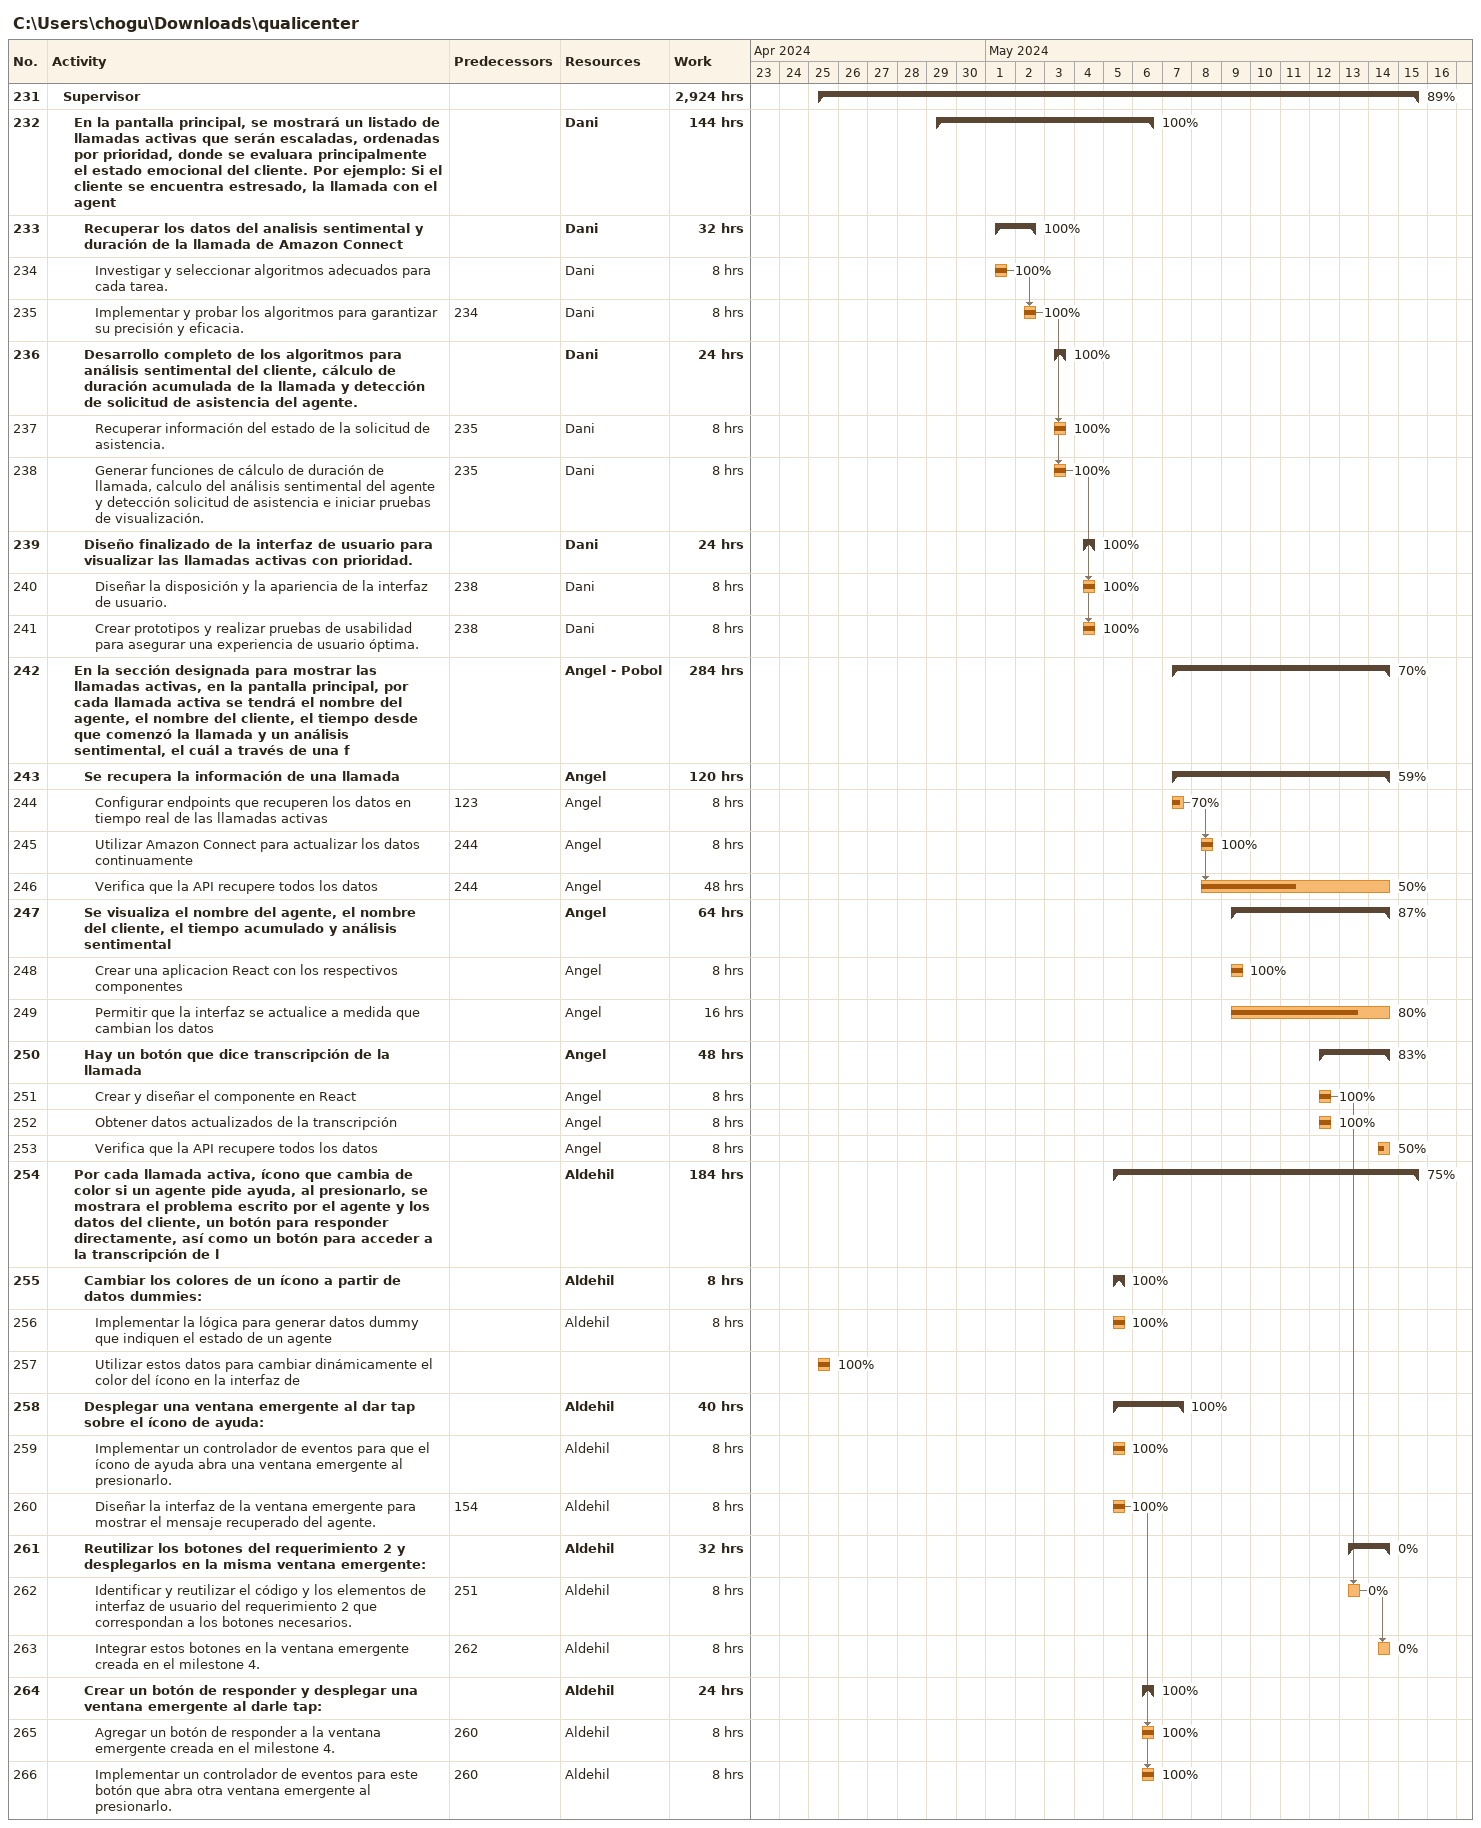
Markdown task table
C:\Users\chogu\Downloads\qualicenter

| ID | Level | Task | Start | Finish | Predecessors | Resources | % complete | Work (h) |
|---|---|---|---|---|---|---|---|---|
| 231 | 2 | **Supervisor** | 2024-04-25 | 2024-05-15 |  |  | 89 | 2924 |
| 232 | 3 | **En la pantalla principal, se mostrará un listado de llamadas activas que serán escaladas, ordenadas por prioridad, donde se evaluara principalmente el estado emocional del cliente. Por ejemplo: Si el cliente se encuentra estresado, la llamada con el agent** | 2024-04-29 | 2024-05-06 |  | Dani | 100 | 144 |
| 233 | 4 | **Recuperar los datos del analisis sentimental y duración de la llamada de Amazon Connect** | 2024-05-01 | 2024-05-02 |  | Dani | 100 | 32 |
| 234 | 5 | Investigar y seleccionar algoritmos adecuados para cada tarea. | 2024-05-01 | 2024-05-01 |  | Dani | 100 | 8 |
| 235 | 5 | Implementar y probar los algoritmos para garantizar su precisión y eficacia. | 2024-05-02 | 2024-05-02 | 234 | Dani | 100 | 8 |
| 236 | 4 | **Desarrollo completo de los algoritmos para análisis sentimental del cliente, cálculo de duración acumulada de la llamada y detección de solicitud de asistencia del agente.** | 2024-05-03 | 2024-05-03 |  | Dani | 100 | 24 |
| 237 | 5 | Recuperar información del estado de la solicitud de asistencia. | 2024-05-03 | 2024-05-03 | 235 | Dani | 100 | 8 |
| 238 | 5 | Generar funciones de cálculo de duración de llamada, calculo del análisis sentimental del agente y detección solicitud de asistencia e iniciar pruebas de visualización. | 2024-05-03 | 2024-05-03 | 235 | Dani | 100 | 8 |
| 239 | 4 | **Diseño finalizado de la interfaz de usuario para visualizar las llamadas activas con prioridad.** | 2024-05-04 | 2024-05-04 |  | Dani | 100 | 24 |
| 240 | 5 | Diseñar la disposición y la apariencia de la interfaz de usuario. | 2024-05-04 | 2024-05-04 | 238 | Dani | 100 | 8 |
| 241 | 5 | Crear prototipos y realizar pruebas de usabilidad para asegurar una experiencia de usuario óptima. | 2024-05-04 | 2024-05-04 | 238 | Dani | 100 | 8 |
| 242 | 3 | **En la sección designada para mostrar las llamadas activas, en la pantalla principal, por cada llamada activa se tendrá el nombre del agente, el nombre del cliente, el tiempo desde que comenzó la llamada y un análisis sentimental, el cuál a través de una f** | 2024-05-07 | 2024-05-14 |  | Angel - Pobol | 70 | 284 |
| 243 | 4 | **Se recupera la información de una llamada** | 2024-05-07 | 2024-05-14 |  | Angel | 59 | 120 |
| 244 | 5 | Configurar endpoints que recuperen los datos en tiempo real de las llamadas activas | 2024-05-07 | 2024-05-07 | 123 | Angel | 70 | 8 |
| 245 | 5 | Utilizar Amazon Connect para actualizar los datos continuamente | 2024-05-08 | 2024-05-08 | 244 | Angel | 100 | 8 |
| 246 | 5 | Verifica que la API recupere todos los datos | 2024-05-08 | 2024-05-14 | 244 | Angel | 50 | 48 |
| 247 | 4 | **Se visualiza el nombre del agente, el nombre del cliente, el tiempo acumulado y análisis sentimental** | 2024-05-09 | 2024-05-14 |  | Angel | 87 | 64 |
| 248 | 5 | Crear una aplicacion React con los respectivos componentes | 2024-05-09 | 2024-05-09 |  | Angel | 100 | 8 |
| 249 | 5 | Permitir que la interfaz se actualice a medida que cambian los datos | 2024-05-09 | 2024-05-14 |  | Angel | 80 | 16 |
| 250 | 4 | **Hay un botón que dice transcripción de la llamada** | 2024-05-12 | 2024-05-14 |  | Angel | 83 | 48 |
| 251 | 5 | Crear y diseñar el componente en React | 2024-05-12 | 2024-05-12 |  | Angel | 100 | 8 |
| 252 | 5 | Obtener datos actualizados de la transcripción | 2024-05-12 | 2024-05-12 |  | Angel | 100 | 8 |
| 253 | 5 | Verifica que la API recupere todos los datos | 2024-05-14 | 2024-05-14 |  | Angel | 50 | 8 |
| 254 | 3 | **Por cada llamada activa, ícono que cambia de color si un agente pide ayuda, al presionarlo, se mostrara el problema escrito por el agente y los datos del cliente, un botón para responder directamente, así como un botón para acceder a la transcripción de l** | 2024-05-05 | 2024-05-15 |  | Aldehil | 75 | 184 |
| 255 | 4 | **Cambiar los colores de un ícono a partir de datos dummies:** | 2024-05-05 | 2024-05-05 |  | Aldehil | 100 | 8 |
| 256 | 5 | Implementar la lógica para generar datos dummy que indiquen el estado de un agente | 2024-05-05 | 2024-05-05 |  | Aldehil | 100 | 8 |
| 257 | 5 | Utilizar estos datos para cambiar dinámicamente el color del ícono en la interfaz de | 2024-04-25 | 2024-04-25 |  |  | 100 |  |
| 258 | 4 | **Desplegar una ventana emergente al dar tap sobre el ícono de ayuda:** | 2024-05-05 | 2024-05-07 |  | Aldehil | 100 | 40 |
| 259 | 5 | Implementar un controlador de eventos para que el ícono de ayuda abra una ventana emergente al presionarlo. | 2024-05-05 | 2024-05-05 |  | Aldehil | 100 | 8 |
| 260 | 5 | Diseñar la interfaz de la ventana emergente para mostrar el mensaje recuperado del agente. | 2024-05-05 | 2024-05-05 | 154 | Aldehil | 100 | 8 |
| 261 | 4 | **Reutilizar los botones del requerimiento 2 y desplegarlos en la misma ventana emergente:** | 2024-05-13 | 2024-05-14 |  | Aldehil | 0 | 32 |
| 262 | 5 | Identificar y reutilizar el código y los elementos de interfaz de usuario del requerimiento 2 que correspondan a los botones necesarios. | 2024-05-13 | 2024-05-13 | 251 | Aldehil | 0 | 8 |
| 263 | 5 | Integrar estos botones en la ventana emergente creada en el milestone 4. | 2024-05-14 | 2024-05-14 | 262 | Aldehil | 0 | 8 |
| 264 | 4 | **Crear un botón de responder y desplegar una ventana emergente al darle tap:** | 2024-05-06 | 2024-05-06 |  | Aldehil | 100 | 24 |
| 265 | 5 | Agregar un botón de responder a la ventana emergente creada en el milestone 4. | 2024-05-06 | 2024-05-06 | 260 | Aldehil | 100 | 8 |
| 266 | 5 | Implementar un controlador de eventos para este botón que abra otra ventana emergente al presionarlo. | 2024-05-06 | 2024-05-06 | 260 | Aldehil | 100 | 8 |
